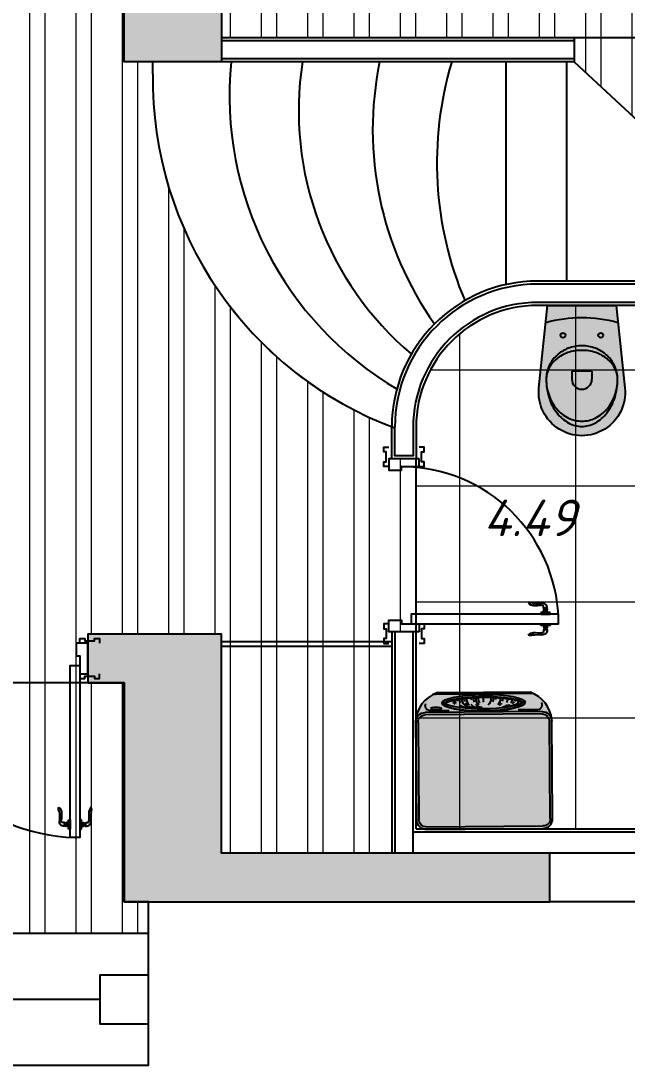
# Model space of a CAD drawing. Header units: millimetres. Extents: x 38613 to 88834, y 14193 to 29607.
# Drawn here: x 43588 to 46081, y 14243 to 18532 of the extents above; entities that cross this region are included whole.
import ezdxf

# ---------------------------------------------------------------- set-up
doc = ezdxf.new("R2010")
doc.units = ezdxf.units.MM
for name, color, linetype in [('Area', 164, 'Continuous'), ('doors', 4, 'Continuous'), ('Furn', 34, 'Continuous'), ('gypsum panel', 3, 'Continuous'), ('hatch wall', 8, 'Continuous'), ('Sanitari', 144, 'Continuous'), ('wall', 5, 'Continuous')]:
    doc.layers.add(name, color=color, linetype=linetype)
doc.layers.add('Floor', color=7, linetype='Continuous', lineweight=0, true_color=0xd6d6d6)
doc.styles.add('ISO', font='isocpeui.ttf')
pattern_1 = [(90, (0, 0), (-190.5, 1.4210854715202e-14), []), (90, (63.50002742818307, 63.50002742818305), (-190.5, 1.4210854715202e-14), [])]

# ---------------------------------------------------------------- blocks, each defined once
blk = doc.blocks.new('door-handle')
at = {"color": 0}
for p, q in [((-32, 10), (-32, -10.00000000000728)), ((-30, 9), (-32, 9)), ((-30, 9), (-30, -9)), ((-19, 9), (-21, 9)), ((-21, 9), (-21, -9)), ((-19, 10), (-19, -10.00000000000728)), ((-9, 10), (-19, 10)), ((0, 25), (-9, 25)), ((-9, 25), (-9, -25)), ((0, -25), (0, 25)), ((-32, -10.00000000000364), (-40.34172901356942, -10.00000000000364)), ((-30, -9), (-32, -9)), ((-19, -9), (-21, -9)), ((-9, -10), (-19, -10.00000000000364)), ((-9, -25), (0, -25)), ((-61.67027487228916, -93.05419732806331), (-60.75208368415406, -94.01785612024833))]:
    blk.add_line(p, q, dxfattribs=at)
for centre, radius, start, end in [((-34.46362960745319, -14.92424038324498), 25.04570281554129, 84.35495152263769, 191.5747182569977), ((-25.49999999999818, 16.17089144310557), 8.465913068820786, 237.8902061553036, 302.1097938446965), ((-242.8306956194119, -39.24300342557399), 184.8403687438857, 350.5395445302115, 5.991388819178432), ((-39.67183528947498, -19.52468724937171), 9.54821579143467, 85.9768775786792, 192.3256840784366), ((-595.5908857967352, -61.5688183318307), 548.0530142172786, 359.6930381090062, 4.186108045202766), ((-25.49999999999818, -16.17089144310921), 8.465913068820786, 57.89020615530352, 122.1097938446965), ((-38.8885466585707, -82.44414781276464), 25.13126123219481, 149.329352931917, 204.972632821159), ((-91.0594398050871, -62.15080612508973), 42.64671855244374, 313.5613391426849, 358.16915816811), ((-90.1706845965, -63.14248529410906), 42.64671855244374, 313.5613391426849, 358.16915816811)]:
    blk.add_arc(centre, radius, start, end, dxfattribs=at)
blk = doc.blocks.new('door 710 top')
at = {"layer": 'doors', "color": 34, "linetype": 'ByBlock'}
for points in [[(-31.99999999988358, 29.50000000029104), (-32, 635.5000000001164), (-72, 635.5000000001164), (-72, 29.50000000029104), (-32.00002611917444, 29.46767709980486)], [(-677.9999999998836, 62.49999999941792), (-677.9999999998836, 82.49999999941792), (-697.9999999998836, 82.49999999941792), (-698.0000000001164, 72.49999999941792), (-738, 72.49999999941792), (-738, 82.49999999941792), (-758, 82.49999999941792), (-758, 62.49999999994179)], [(-710, 62.5), (-710, -62.5), (-663, -62.5), (-662.9999999998836, -10.49999999976717), (-677.9999999998836, -10.49999999976717), (-678.0000000001164, 62.49999999953434), (-710, 62.49999999953434)], [(0, 62.5), (0, -62.5), (-47, -62.5), (-47, -10.49999999976717), (-32, -10.49999999976717), (-31.99999999988358, 62.49999999953434), (0, 62.49999999953434)], [(-32, 62.49999999947613), (-32, 82.49999999947613), (-11.99999999988358, 82.49999999947613), (-11.99999999988358, 72.49999999947613), (28.00000000011642, 72.49999999947613), (28.00000000011642, 82.49999999947613), (48.00000000011642, 82.49999999947613), (48.00000000011642, 62.5)], [(-677.9999999998836, -62.49999999941792), (-677.9999999998836, -82.49999999941792), (-697.9999999998836, -82.49999999941792), (-698.0000000001164, -72.49999999941792), (-738, -72.49999999941792), (-738, -82.49999999941792), (-758, -82.49999999941792), (-758, -62.49999999994179)], [(-32, -62.49999999947613), (-32, -82.49999999947613), (-12, -82.49999999947613), (-11.99999999988358, -72.49999999947613), (28, -72.49999999947613), (28, -82.49999999947613), (48, -82.49999999947613), (48, -62.5)]]:
    blk.add_lwpolyline(points, dxfattribs=at)
at = {"layer": 'doors', "color": 30}
blk.add_arc((-32, -10.49999999976717), 645.9999999998836, 91.77329671339355, 180, dxfattribs=at)
at = {"layer": 'doors', "color": 34, "linetype": 'ByBlock', "xscale": 0.753012053319253, "yscale": 0.753012053319253, "zscale": 0.07530120532436947, "rotation": 3.100265531844592e-08}
blk.add_blockref('door-handle', (-72.00000000698492, 581.6094870692468), dxfattribs=at)
at = {"layer": 'doors', "color": 34, "linetype": 'ByBlock', "extrusion": (0, 0, -1), "xscale": 0.7530120532028377, "yscale": 0.7530120532028377, "zscale": -0.07530120532436947, "rotation": 3.100265532323891e-08}
blk.add_blockref('door-handle', (32.00000000779983, 581.6094870692468), dxfattribs=at)
blk = doc.blocks.new('door 810x125')
at = {"layer": 'doors', "color": 34, "linetype": 'ByBlock'}
for points in [[(-62.49999999947613, -32), (-82.49999999947613, -32), (-82.49999999947613, -11.99999999994179), (-72.49999999947613, -11.99999999988358), (-72.49999999947613, 28.00000000005821), (-82.49999999947613, 28.00000000005821), (-82.49999999947613, 48.00000000005821), (-62.5, 48.00000000005821)], [(62.49999999947613, -32), (82.49999999947613, -32), (82.49999999947613, -11.99999999994179), (72.49999999947613, -11.99999999988358), (72.49999999947613, 28.00000000005821), (82.49999999947613, 28.00000000005821), (82.49999999947613, 48.00000000005821), (62.5, 48.00000000005821)], [(62.5, 0), (-62.5, 0), (-62.5, -47), (-10.49999999976717, -47), (-10.49999999976717, -32), (62.49999999953434, -31.99999999994179), (62.49999999953434, 0)], [(29.50000000029104, -31.99999999994179), (735.5000000002328, -32), (735.5000000002328, -72), (29.50000000029104, -71.99999999995634), (29.46767709980486, -32.00002611920354)], [(62.5, -810), (-62.5, -810), (-62.5, -763), (-10.49999999976717, -762.9999999999418), (-10.49999999976717, -777.9999999999418), (62.49999999953434, -778.0000000000582), (62.49999999953434, -810)], [(-62.49999999941792, -777.9999999999418), (-82.49999999941792, -777.9999999999418), (-82.49999999941792, -797.9999999999418), (-72.49999999941792, -798.0000000000582), (-72.49999999941792, -838), (-82.49999999941792, -838), (-82.49999999941792, -858), (-62.49999999994179, -858)], [(62.49999999941792, -777.9999999999418), (82.49999999941792, -777.9999999999418), (82.49999999941792, -797.9999999999418), (72.49999999941792, -798.0000000000582), (72.49999999941792, -838), (82.49999999941792, -838), (82.49999999941792, -858), (62.49999999994179, -858)]]:
    blk.add_lwpolyline(points, dxfattribs=at)
at = {"layer": 'doors'}
blk.add_arc((-10.49999999976717, -32), 746.268048357961, 272.8011120017163, 358.4642879844835, dxfattribs=at)
at = {"layer": 'doors', "color": 34, "linetype": 'ByBlock', "zscale": 0.07530120532436947}
for p, xscale, yscale, rotation in [((681.6094870693632, -32.00000000779983), 0.7530120532028377, 0.7530120532028377, 270.0000000310026), ((681.6094870693632, -72.00000000698492), -0.753012053319253, 0.753012053319253, 269.9999999689974)]:
    blk.add_blockref('door-handle', p, dxfattribs=dict(at, xscale=xscale, yscale=yscale, rotation=rotation))
blk = doc.blocks.new('v1')
h = blk.add_hatch(color=254)
edge = h.paths.add_edge_path()
edge.add_line((-141.2295361775541, 0), (141.2295361775541, 0))
edge.add_line((141.2295361775541, 0), (176.545235257594, -339.1144103210827))
edge.add_arc((1.506471226232064e-12, -357.5000000000016), 177.5000000000007, -185.94540578263604, 5.945405782872172, ccw=False)
edge.add_line((-176.5452352576667, -339.1144103218103), (-141.2295361775541, 0))
at = {"color": 0}
for p, q in [((41.18985294940103, -270.0315676880418), (-41.18985294940103, -270.0315676880418)), ((-41.18985294940103, -270.0315676880418), (-41.18985294940103, -303.1903332884831)), ((41.18985294940103, -270.0315676880418), (41.18985294940103, -303.1903332884831))]:
    blk.add_line(p, q, dxfattribs=at)
blk.add_lwpolyline([(-141.2295361775541, 0), (141.2295361775541, 0), (176.545235257594, -339.1144103210827, -1.109549002513165), (-176.5452352576667, -339.1144103218103), (-141.2295361775541, 0)], format="xyb", dxfattribs=at)
for centre in [(-77.5, -122.5582073826372), (77.5, -122.5582073826372)]:
    blk.add_circle(centre, 9.947200409575089, dxfattribs=at)
for centre, radius, start, end in [((0, -614.8948798956553), 563.729073253548, 74.71238364092518, 105.2876163590748), ((0, -321.5362715695665), 155.9326406641413, 90, 111.2447868397267), ((0, -321.5362715695665), 155.9326406641413, 90, 111.2447868397267), ((0, -321.5362715695665), 155.9326406641434, 68.75521316027326, 90), ((0, -321.5362715695665), 155.9326406641434, 68.75521316027326, 90), ((-8.871953586442032, -306.8303915804427), 138.4414233351832, 133.1854104519385, 156.1872793382448), ((-8.871953586442032, -306.8303915804427), 138.4414233351832, 133.1854104519385, 156.1872793382448), ((-3.486560963950978, -312.5681794092816), 146.3106458423381, 111.2447868397267, 133.1854104519385), ((-3.486560963950978, -312.5681794092816), 146.3106458423381, 111.2447868397267, 133.1854104519385), ((-10.15652318441425, -334.6861720145826), 148.5268899854906, 108.5391167752095, 128.9942446180475), ((0, -364.9720899612439), 180.4704619377249, 90, 108.5391167752095), ((0, -364.9720899612294), 180.4704619377112, 71.46088322479049, 90), ((3.486560963949159, -312.5681794092816), 146.3106458423402, 46.81458954806148, 68.75521316027326), ((3.486560963949159, -312.5681794092816), 146.3106458423402, 46.81458954806148, 68.75521316027326), ((10.15652318441971, -334.686172014568), 148.526889985479, 51.0057553819525, 71.46088322479049), ((8.871953586443851, -306.8303915804427), 138.4414233351806, 23.81272066175519, 46.81458954806148), ((8.871953586443851, -306.8303915804427), 138.4414233351806, 23.81272066175519, 46.81458954806148), ((-17.2364215879079, -303.1390030998737), 129.2986297871492, 156.1872793382448, 180), ((-17.2364215879079, -303.1390030998737), 129.2986297871497, 156.1872793382448, 180), ((-25.74962041127765, -315.4263451534061), 123.7461391524589, 128.9942446180475, 152.9049781086216), ((25.74962041127583, -315.4263451534061), 123.7461391524615, 27.09502189137838, 51.0057553819525), ((17.23642158790972, -303.1390030998737), 129.2986297871467, 0, 23.81272066175519), ((17.23642158790972, -303.1390030998737), 129.2986297871467, 0, 23.81272066175519), ((-49.76633747674896, -303.1390030998737), 96.7687138983083, 152.9049781086216, 180), ((49.76633747674532, -303.1390030998737), 96.76871389831007, 0, 27.09502189137838), ((109.3081426942172, -303.1390030998737), 255.8431940692732, 180, 197.3785158979381), ((55.23619285209861, -303.1390030998737), 201.7712442271561, 180, 199.4203411238345), ((55.23619285209861, -303.1390030998737), 201.7712442271561, 180, 199.4203411238345), ((0, -303.1903332884831), 41.18985294940126, 180, 0), ((-109.3081426942208, -303.1390030998737), 255.8431940692776, 342.6214841020619, 0), ((-55.23619285210043, -303.1390030998737), 201.7712442271568, 340.5796588761655, 0), ((-55.23619285210043, -303.1390030998737), 201.7712442271563, 340.5796588761655, 0), ((28.22334698163286, -312.6625085217529), 173.1287758010238, 199.4203411238345, 220.4025118899), ((28.22334698163286, -312.6625085217529), 173.1287758010238, 199.4203411238345, 220.4025118899), ((55.66044385161877, -319.9290836713481), 199.6294733535757, 197.3785158979381, 217.0737690507537), ((-28.22334698163468, -312.6625085217529), 173.1287758010254, 319.5974881101, 340.5796588761655), ((-28.22334698163468, -312.6625085217529), 173.1287758010254, 319.5974881101, 340.5796588761655), ((-55.66044385162422, -319.9290836713481), 199.6294733535794, 322.9262309492463, 342.6214841020619), ((11.01245436612226, -327.3114273667597), 150.5277659131773, 220.4025118899, 244.0498485270039), ((11.01245436612226, -327.3114273667597), 150.5277659131773, 220.4025118899, 244.0498485270039), ((-11.01245436612226, -327.3114273667597), 150.5277659131767, 295.9501514729961, 319.5974881101), ((-11.01245436612226, -327.3114273667597), 150.5277659131767, 295.9501514729961, 319.5974881101), ((21.62407606023589, -345.6460996881215), 156.9698994546542, 217.0737690507537, 241.2680065637724), ((0, -349.9402513975219), 125.3615618255362, 244.0498485270039, 270), ((0, -349.9402513975219), 125.3615618255362, 244.0498485270039, 270), ((0, -349.9402513975219), 125.3615618255364, 270, 295.9501514729961), ((0, -349.9402513975219), 125.3615618255364, 270, 295.9501514729961), ((-21.62407606023407, -345.6460996881215), 156.9698994546501, 298.7319934362276, 322.9262309492463), ((0, -385.0909773136373), 111.986579920071, 241.2680065637724, 270), ((0, -385.0909773136373), 111.9865799200681, 270, 298.7319934362276)]:
    blk.add_arc(centre, radius, start, end, dxfattribs=at)
blk = doc.blocks.new('wm1')
h = blk.add_hatch(color=254)
edge = h.paths.add_edge_path()
edge.add_line((-187.1472007766861, 561.638663465792), (196.8283653060134, 558.3194942585742))
edge.add_arc((153.6641285301223, 435.3712244931019), 130.3051356423396, 2.6813574533355222, 70.65502918625208, ccw=False)
edge.add_line((283.8265995024776, 441.4670858054433), (280.3352953071371, 37.57821450067968))
edge.add_arc((240.3367896741238, 37.92397037672707), 40.00000000000026, 269.5047350214369, 359.50473502143694, ccw=False)
edge.add_line((239.9910337980764, -2.074535256286254), (-239.9910337980764, 2.074535256286254))
edge.add_arc((-239.6452779220309, 42.07304088930135), 40.000000000002, 179.5047350214394, 269.5047350214396, ccw=False)
edge.add_line((-279.643783555046, 42.418796765347), (-276.1387806970524, 447.8923874432021))
edge.add_arc((-143.7163231691316, 435.9744112519378), 132.9576827950515, 109.0656839694795, 174.8572547501103, ccw=False)
at = {"color": 0}
for p, q in [((-197.3470870350575, 555.7266093615508), (-187.1484179874315, 561.4978513606238)), ((-187.1484179874315, 561.4978513606238), (-193.5376615966888, 555.6936798505903)), ((206.9245248015723, 552.2319966729119), (196.8271480951807, 558.1786821534079)), ((196.8271480951807, 558.1786821534079), (203.1150993632036, 552.2649261838724)), ((-197.3470870350575, 555.7266093615508), (206.4788678684927, 552.2358490294155)), ((-235.928402254518, 472.0569764441898), (244.0536653416348, 467.9079059316173)), ((-235.8419632855075, 482.0566028524427), (244.1401043106525, 477.9075323398702)), ((-219.1063907673888, 489.7266152354096), (-137.1429616600581, 489.0181053351935)), ((227.5396252933206, 485.8657088809778), (145.5761961859898, 486.5742187811957))]:
    blk.add_line(p, q, dxfattribs=at)
blk.add_lwpolyline([(-187.1472007766861, 561.638663465792), (196.8283653060134, 558.3194942585742, -0.3056050692740422), (283.8265995024776, 441.4670858054433), (280.3352953071371, 37.57821450067968, -0.4142135623730952), (239.9910337980764, -2.074535256286254), (-239.9910337980764, 2.074535256286254, -0.4142135623730958), (-279.643783555046, 42.418796765347), (-276.1387806970524, 447.8923874432021, -0.2952245202414257), (-187.1472007766861, 561.638663465792, -0.5773502691896713)], format="xyb", dxfattribs=at)
for points in [[(-269.6441571467876, 42.33235779633469), (-266.1865983863172, 442.3174141264662)], [(273.7932276593638, 437.6497097998217), (270.3356688988861, 37.66465346969198)], [(240.0774727670869, 7.925091151966626), (-239.9045948290659, 12.07416166453913)]]:
    blk.add_lwpolyline(points, dxfattribs=at)
for centre, radius, start, end in [((-216.0333923580401, 508.9211347921191), 19.4389531671993, 150.0069475577392, 260.9042651617766), ((-149.72079758787, 525.2504572134221), 9.47604358779872, 147.9632110111998, 226.8267227453719), ((-148.2167028502445, 514.2816704562829), 8.959376932711505, 141.4968732069836, 153.0677942547348), ((-129.2251208001908, 519.7617689426424), 7.704689002647145, 157.4612391341096, 247.0777642077423), ((-70.81443588297407, 563.8096169475302), 64.90587347351425, 218.6337726708373, 229.9207881895794), ((-71.90432893227262, 542.4053698668267), 43.53136409471428, 198.500531950136, 215.0176152750816), ((-57.14159938856028, 535.3671324503412), 36.69879698917492, 182.3572582891377, 204.9971456559922), ((-37.81267277787992, 534.8983064331205), 36.3885222534823, 178.0712744731419, 197.7087682873054), ((-37.81267277787992, 534.8983064331205), 36.3885222534823, 209.2356722643592, 232.1139654292646), ((-28.14076842156646, 534.6826079328239), 36.25276807739538, 176.337384572598, 224.5067612540407), ((-8.80150337669329, 534.239783445948), 35.96962189499388, 173.50720205398, 184.209135051176), ((0.8616293100931216, 534.0020238842899), 35.81128730581735, 172.3670091962944, 200.6546366529828), ((10.75621380560187, 534.3463738672563), 36.25276807739538, 176.337384572598, 224.5067612540407), ((-30.52714267665579, 534.2733553299167), 35.81128730581735, 338.3548333896418, 6.642460846633241), ((-11.19106599550287, 534.4028496328501), 36.11587912829297, 329.2556004055569, 4.184009194158503), ((-1.517313529475359, 534.4524689357786), 36.25276807739538, 314.5027087889399, 2.672085470259334), ((8.369839550505276, 533.9371212643509), 35.81128730581735, 338.3548333896418, 6.642460846633241), ((18.03563842234144, 534.0077972923027), 35.96962189499388, 354.8003349917494, 5.502267988873838), ((56.7246663055339, 534.2221114858803), 36.53348722327338, 274.184273752444, 358.9455052201847), ((37.3796686976857, 534.1162348702128), 36.25276807739538, 314.5027087889399, 2.672085470259334), ((47.05385655543068, 534.1647014963255), 36.3885222534823, 306.8955046135521, 329.7737977789036), ((47.05385655543068, 534.1647014963255), 36.3885222534823, 341.3007017555391, 0.9381955697751636), ((66.38799943380582, 534.2993154411142), 36.69879698917492, 334.0123243869793, 356.652211753703), ((76.03527516058239, 534.4190305275952), 36.90777736936556, 343.7332962830191, 353.9903607152117), ((81.27019397664844, 541.0812956165919), 43.53136409471428, 323.9918547674872, 340.5089380927855), ((80.55048218025331, 562.5011853194083), 64.90587347351425, 309.0886818533261, 320.3756973720994), ((157.0850175716259, 511.6425752667819), 8.959376932711505, 25.9416757879134, 37.51259683585069), ((158.7785065859425, 522.5837214070052), 9.47604358779872, 312.1827472972427, 31.0462590314879), ((-236.1877191615567, 442.0580972194293), 39.99999999999999, 89.50473502144516, 179.5047350214443), ((-236.1877191615567, 442.0580972194293), 29.99999999999996, 89.50473502144516, 179.5047350214443), ((-60.62371299525694, 688.3596068529059), 189.7242869193634, 247.8271783737542, 263.6935205416769), ((-71.90432893227262, 542.4053698668267), 43.53136409471428, 220.2209222482274, 220.4161079470222), ((-70.81443588297407, 563.8096169475302), 64.90587347351425, 238.2841075285034, 270.5206327808742), ((-71.90432893227262, 542.4053698668267), 43.53136409471428, 230.67109241401, 272.2113212027938), ((-66.78536395282572, 535.6536035300815), 36.90777736936556, 224.8360873421015, 264.6530653567613), ((8.369839550505276, 533.9371212643509), 35.81128730581735, 273.8415167540219, 320.2419888004029), ((27.70591623166547, 534.0666155672825), 36.11587912829297, 273.9878231540383, 320.868389684785), ((37.3796686976857, 534.1162348702128), 36.25276807739538, 274.0527391300422, 296.6766282926929), ((47.05385655543068, 534.1647014963255), 36.3885222534823, 274.1166131549192, 301.9469691970111), ((66.38799943380582, 534.2993154411142), 36.69879698917492, 274.2607491935768, 294.8581379455341), ((76.03527516058239, 534.4190305275952), 36.90777736936556, 274.3564046864538, 314.1733827010096), ((81.27019397664844, 541.0812956165919), 43.53136409471428, 318.5933620959663, 318.7885477947371), ((224.7989045934373, 505.1104835037677), 19.4389531671993, 278.1052048808924, 29.00252248517913), ((243.7943484346033, 437.9090267068586), 39.99999999999999, 359.5047350214443, 89.50473502144516), ((243.7943484346033, 437.9090267068586), 29.99999999999996, 359.5047350214443, 89.50473502144516), ((-239.6452779220272, 42.07304088929959), 29.99999999999996, 179.5047350214443, 269.5047350214451), ((240.3367896741256, 37.92397037672708), 29.99999999999996, 269.5047350214451, 359.5047350214443)]:
    blk.add_arc(centre, radius, start, end, dxfattribs=at)
blk.add_ellipse((4.485078997939127, 518.2994244971142), major_axis=(170.5559713812574, -1.294947095572263), ratio=0.2111943727491936, start_param=3.131656195130923, end_param=6.273226358564428, dxfattribs=at)
at = {"color": 0, "extrusion": (0, 0, -1)}
blk.add_ellipse((4.481844978494337, 518.47882866912), major_axis=(-170.5592054006994, 1.474351267579241), ratio=0.1985564289037468, dxfattribs=at)
blk.add_ellipse((4.566854272947239, 528.3130642633914), major_axis=(-170.5592054007115, 1.474351267579924), ratio=0.198556428903725, start_param=3.483739419217914, end_param=5.941038541551427, dxfattribs=at)
at = {"color": 0}
blk.add_ellipse((200.5324033990473, 494.5943637005475), major_axis=(22.48501054723983, -0.1943653743225032), ratio=0.2022975274829934, dxfattribs=at)
for points, knots in [([(-155.2280799362488, 519.85939637105), (-154.7038058659236, 520.3065941463556), (-153.9760791796289, 520.846196258135), (-152.1269592142489, 522.0114763855254), (-151.0066506303847, 522.6379045351223), (-148.4034929458285, 523.9239244321379), (-146.9208376341558, 524.5840562853118), (-142.0271673059178, 526.5480126757902), (-138.1380773473647, 527.8556031519274), (-129.2450377459536, 530.370205624431), (-124.2401229323514, 531.579317525011), (-113.2687516127553, 533.845558550116), (-107.3018831425288, 534.9032515334766), (-91.12938174634473, 537.352470263344), (-80.37028735559579, 538.6163036934449), (-57.53782202714501, 540.621307520998), (-45.46482455892692, 541.3627712427206), (-20.65110899317369, 542.2799847851111), (-7.911224079150998, 542.4557892150806), (17.56207152784191, 542.2314733064013), (30.29453876250045, 541.8313610274308), (55.07896580434317, 540.4774055861162), (67.1300933196253, 539.5235215320135), (89.90549984639074, 537.1169784698486), (100.6294059004067, 535.6640289917268), (120.1514930224657, 532.3508868528261), (128.9507892753754, 530.4890340337079), (141.089803840121, 527.2926425399728), (145.215454843732, 526.0393523939747), (151.8191662292375, 523.716468052533), (154.4578050785785, 522.6506418642584), (158.4834057871922, 520.7776357553248), (160.0145170364776, 519.9605333122145), (162.2999472455558, 518.5643547008931), (163.139825832739, 517.9679133358077), (163.9224238343886, 517.3313015604999), (164.063290984268, 517.2117465517058), (164.1917698932375, 517.0982609671755)], [0.2248751028924773, 0.2248751028924773, 0.2248751028924773, 0.2248751028924773, 0.2998043097201145, 0.2998043097201145, 0.3747335165477517, 0.3747335165477517, 0.4496627233753889, 0.4496627233753889, 0.5969788948059498, 0.5969788948059498, 0.7442950662365106, 0.7442950662365106, 0.8916112376670715, 0.8916112376670715, 1.118277713221489, 1.118277713221489, 1.344944188775905, 1.344944188775905, 1.571610664330322, 1.571610664330322, 1.798277139884739, 1.798277139884739, 2.024943615439156, 2.024943615439156, 2.251610090993573, 2.251610090993573, 2.47827656654799, 2.47827656654799, 2.615668099691275, 2.615668099691275, 2.729955197209949, 2.729955197209949, 2.821559095094246, 2.821559095094246, 2.898077713264283, 2.898077713264283, 2.916717550697503, 2.916717550697503, 2.916717550697503, 2.916717550697503]), ([(-153.2811825765166, 517.576943595941), (-152.9564388782019, 517.8539450111366), (-152.4662953535226, 518.2276722696715), (-151.2060473548845, 519.0587724133384), (-150.4270123561582, 519.521856920368), (-148.5917632865749, 520.4990587697321), (-147.5376797811768, 521.0114062128869), (-145.1715975226107, 522.0588823997023), (-143.8618921434172, 522.5931982882303), (-141.0044057075283, 523.6655796102132), (-139.4565188054548, 524.204270114742), (-133.5347123053216, 526.116517055887), (-128.5434202836259, 527.466343155369), (-117.3296701471991, 530.009649877431), (-111.1073645711804, 531.2035905938192), (-97.64349353813304, 533.3812829367234), (-90.4011561826992, 534.3644878996274), (-75.11386347600637, 536.0858918737449), (-67.06901279185695, 536.8236813535714), (-50.40117241359985, 538.0285069378824), (-41.77949357486068, 538.496486075268), (-15.40470275708503, 539.4727824970705), (2.859029325292795, 539.5506276297765), (34.03631909302931, 538.6821844397582), (47.08466633784701, 538.003228598971), (69.94587959437922, 536.2318209976129), (79.92930144715501, 535.2311644718848), (98.73489935744874, 532.8783177693731), (107.558012600588, 531.5274341148834), (123.651923610465, 528.5437848360816), (130.9253396827335, 526.9127146652463), (141.3459857130147, 524.0829807792888), (145.0504763532517, 522.931828613051), (150.6110158702941, 520.9488087141799), (152.6971232003343, 520.1167096531572), (156.0768338806374, 518.6098409853475), (157.4410285040722, 517.9266568340718), (159.4022100163274, 516.8311598365453), (160.1032227229225, 516.3983686315478), (161.1273553512292, 515.7054395122632), (161.5004737703493, 515.4296003367708), (161.9522441358567, 515.0683150585828), (162.0889506923922, 514.9529360073775), (162.2057063671964, 514.8498055705786)], [0.2248751028924771, 0.2248751028924771, 0.2248751028924771, 0.2248751028924771, 0.2875946819676033, 0.2875946819676033, 0.3503142610427296, 0.3503142610427296, 0.4130338401178558, 0.4130338401178558, 0.475753419192982, 0.475753419192982, 0.5384729982681081, 0.5384729982681081, 0.6997174169384486, 0.6997174169384486, 0.8609618356087889, 0.8609618356087889, 1.022206254279129, 1.022206254279129, 1.18345067294947, 1.18345067294947, 1.34469509161981, 1.34469509161981, 1.667183928960491, 1.667183928960491, 1.904308775024672, 1.904308775024672, 2.100716411571558, 2.100716411571558, 2.297124048118445, 2.297124048118445, 2.493531684665331, 2.493531684665331, 2.621676872525728, 2.621676872525728, 2.713984836510897, 2.713984836510897, 2.793727178571798, 2.793727178571798, 2.850895464078171, 2.850895464078171, 2.894174927790288, 2.894174927790288, 2.916717550697503, 2.916717550697503, 2.916717550697503, 2.916717550697503])]:
    blk.add_open_spline(points, degree=3, knots=knots, dxfattribs=at)

msp = doc.modelspace()

# ---------------------------------------------------------------- hatches: boundary and pattern name
at = {"layer": 'Floor'}
h = msp.add_hatch(dxfattribs=at)
h.set_pattern_fill('ANSI32', color=256, scale=20, angle=45)
h.set_pattern_definition(pattern_1)
edge = h.paths.add_edge_path()
edge.add_line((45113.32999292262, 15113.32306686723), (44413.32999292262, 15113.32306686724))
edge.add_line((44413.32999292262, 15113.32306686724), (44413.32999292263, 16013.32306686724))
edge.add_line((44413.32999292263, 16013.32306686724), (43863.32999292263, 16013.32306686726))
edge.add_line((43863.32999292263, 16013.32306686726), (43863.32999292259, 15813.32306686725))
edge.add_line((43863.32999292259, 15813.32306686725), (44013.32999292263, 15813.32306686725))
edge.add_line((44013.32999292263, 15813.32306686725), (44013.32999292235, 14913.32306686725))
edge.add_line((44013.32999292235, 14913.32306686725), (44113.32999292259, 14913.32306686724))
edge.add_line((44113.32999292259, 14913.32306686724), (44113.32999292259, 14783.32306686721))
edge.add_line((44113.32999292259, 14783.32306686721), (41913.32999292259, 14783.32306686724))
edge.add_line((41913.32999292259, 14783.32306686724), (41913.32999292261, 15813.32306686724))
edge.add_line((41913.32999292261, 15813.32306686724), (43053.32999292263, 15813.3230668672))
edge.add_line((43053.32999292263, 15813.3230668672), (43053.32999292263, 16013.32306686729))
edge.add_line((43053.32999292263, 16013.32306686729), (42163.32999292263, 16013.32306686731))
edge.add_line((42163.32999292263, 16013.32306686731), (42163.32999292268, 17513.32306686724))
edge.add_line((42163.32999292268, 17513.32306686724), (42813.32999292268, 17513.32306686709))
edge.add_line((42813.32999292268, 17513.32306686709), (42813.32999292289, 18463.3230668672))
edge.add_line((42813.32999292289, 18463.3230668672), (42075.82999292266, 18463.32306686742))
edge.add_line((42075.82999292266, 18463.32306686742), (42075.82999292263, 18363.32306686742))
edge.add_line((42075.82999292263, 18363.32306686742), (42713.32999292283, 18363.32306686729))
edge.add_line((42713.32999292283, 18363.32306686729), (42713.32999292268, 17613.32306686723))
edge.add_line((42713.32999292268, 17613.32306686723), (42063.32999292265, 17613.32306686724))
edge.add_line((42063.32999292265, 17613.32306686724), (42063.32999292265, 16013.3230668673))
edge.add_line((42063.32999292265, 16013.3230668673), (39613.32999292266, 16013.32306686729))
edge.add_line((39613.32999292266, 16013.32306686729), (39613.32999292266, 18463.32306686744))
edge.add_line((39613.32999292266, 18463.32306686744), (39413.32999292266, 18463.32306686744))
edge.add_line((39413.32999292266, 18463.32306686744), (38813.32999292263, 19063.32306686754))
edge.add_line((38813.32999292263, 19063.32306686754), (38813.32999292265, 20389.64983081623))
edge.add_line((38813.32999292265, 20389.64983081623), (39413.32999292266, 20989.64983081628))
edge.add_line((39413.32999292266, 20989.64983081628), (40213.32999292266, 20989.64983081628))
edge.add_line((40213.32999292266, 20989.64983081628), (40213.32999292266, 21189.64983081624))
edge.add_line((40213.32999292266, 21189.64983081624), (39613.32999292269, 21189.64983081624))
edge.add_line((39613.32999292269, 21189.64983081624), (39613.32999292272, 24589.64983081624))
edge.add_line((39613.32999292272, 24589.64983081624), (40213.32999292269, 24589.64983081624))
edge.add_line((40213.32999292269, 24589.64983081624), (40213.3299929227, 24877.57217464245))
edge.add_line((40213.3299929227, 24877.57217464245), (43813.3299929227, 24877.57217464245))
edge.add_line((43813.3299929227, 24877.57217464245), (43813.32999292261, 24589.64983081626))
edge.add_line((43813.32999292261, 24589.64983081626), (44213.32999292269, 24589.64983081625))
edge.add_line((44213.32999292269, 24589.64983081625), (44213.32999292266, 21189.64983081623))
edge.add_line((44213.32999292266, 21189.64983081623), (43813.32999292266, 21189.64983081623))
edge.add_line((43813.32999292266, 21189.64983081623), (43813.32999292263, 20989.64983081626))
edge.add_line((43813.32999292263, 20989.64983081626), (43863.32999292266, 20989.64983081623))
edge.add_line((43863.32999292266, 20989.64983081623), (43863.32999292266, 20893.37734698021))
edge.add_line((43863.32999292266, 20893.37734698021), (43663.32999292263, 20693.37734698016))
edge.add_line((43663.32999292263, 20693.37734698016), (43663.32999292262, 20021.24384225021))
edge.add_line((43663.32999292262, 20021.24384225021), (43863.32999292264, 19821.24384225014))
edge.add_line((43863.32999292264, 19821.24384225014), (43863.32999292264, 19724.97135841413))
edge.add_line((43863.32999292264, 19724.97135841413), (44013.32999292264, 19724.97135841413))
edge.add_line((44013.32999292264, 19724.97135841413), (44013.32999292264, 19573.32306686725))
edge.add_line((44013.32999292264, 19573.32306686725), (44148.32999292167, 19573.32306686725))
edge.add_line((44148.32999292167, 19573.32306686725), (44148.32999292214, 18763.32306686725))
edge.add_line((44148.32999292214, 18763.32306686725), (44013.32999292266, 18763.32306686725))
edge.add_line((44013.32999292266, 18763.32306686725), (44013.32999292266, 18363.32306686728))
edge.add_line((44013.32999292266, 18363.32306686728), (44130.9258026641, 18363.32306686727))
edge.add_arc((45675.04677818697, 18299.21571641301), 1545.451176657472, 177.6226134692081, 219.1920939962994)
edge.add_arc((45645.97012084749, 18275.50805353699), 1507.934443309789, 219.1920939962993, 249.3153742841045)
edge.add_line((45113.33175405407, 16864.77680502094), (45113.33175405407, 16733.3230668672))
edge.add_line((45113.33175405407, 16733.3230668672), (45213.32999292264, 16733.3230668672))
edge.add_line((45213.32999292264, 16733.3230668672), (45213.32999292263, 16023.3230668672))
edge.add_line((45213.32999292263, 16023.3230668672), (45113.32999292263, 16023.32306686721))
edge.add_line((45113.32999292263, 16023.32306686721), (45113.32999292262, 15113.32306686723))
h = msp.add_hatch(dxfattribs=at)
h.set_pattern_fill('ANSI32', color=256, scale=20, angle=45)
h.set_pattern_definition(pattern_1)
h.paths.add_polyline_path([(44148.32999292167, 19573.32306686725), (44413.32999292267, 19573.32306686724), (44413.32999292317, 23013.32306686724), (47813.32999292271, 23013.32306686723), (47813.32999292266, 18463.3230668672), (47413.32999292266, 18463.32306686721), (47413.32999292266, 18363.32306686721), (47813.32999292266, 18363.32306686721), (47813.32999292266, 17463.3230668672), (46833.32999292262, 17463.3230668672), (46376.91860083691, 17886.79755436945), (46397.07330408214, 17965.85752445026), (46299.58668176312, 17860.78860928423), (46319.74138500835, 17939.84857936504), (45863.32999292263, 18363.32306686728), (45863.32999292263, 18463.32306686723), (44413.32999292274, 18463.32306686725), (44413.32999292275, 18763.32306686724), (44148.32999292167, 18763.32306686725)])
h = msp.add_hatch(dxfattribs=at)
h.set_pattern_fill('NET', color=256, scale=150, style=0)
h.set_pattern_definition([(0, (-205114.2821846395, 243792.8416468544), (0, 476.25), []), (90, (-205114.2821846395, 243792.8416468544), (-476.25, 2.916190190469635e-14), [])])
edge = h.paths.add_edge_path()
edge.add_line((47713.32999292262, 17363.32306686721), (45713.32999292265, 17363.3230668672))
edge.add_arc((45713.32999292265, 16863.32306686719), 500.0000000000073, 90, 179.9999999999984)
edge.add_line((45213.32999292264, 16863.3230668672), (45213.32999292264, 16733.3230668672))
edge.add_line((45213.32999292264, 16733.3230668672), (45213.32999292263, 16023.3230668672))
edge.add_line((45213.32999292263, 16023.3230668672), (45213.32999292262, 15213.32306686723))
edge.add_line((45213.32999292262, 15213.32306686723), (47713.32999292259, 15213.32306686721))
edge.add_line((47713.32999292259, 15213.32306686721), (47713.32999292265, 17363.32306686721))
at = {"layer": 'hatch wall', "true_color": 0x4a4a4a}
for points in [[(44013.32999292266, 18763.32306686725), (44413.32999292275, 18763.32306686724), (44413.32999292274, 18363.32306686727), (44013.32999292266, 18363.32306686728)], [(45763.32999292262, 15113.32306686723), (44413.32999292262, 15113.32306686724), (44413.32999292263, 16013.32306686724), (43863.32999292263, 16013.32306686725), (43863.32999292263, 15813.32306686725), (44013.32999292263, 15813.32306686722), (44013.32999292262, 14913.32306686722), (45763.32999292262, 14913.32306686723)]]:
    msp.add_hatch(color=251, dxfattribs=at).paths.add_polyline_path(points)

# ---------------------------------------------------------------- linework, layer by layer
for p, q in [((44130.9258026641, 18313.32306687137), (44130.9258026641, 18363.32306686727)), ((45863.32999292266, 18363.32306686728), (46319.74138500835, 17939.84857936504))]:
    msp.add_line(p, q)
at = {"color": 0}
for p, q in [((45583.32999292265, 17449.07045269151), (45583.32999292263, 18363.32306686723)), ((45833.32999292265, 17463.32306686723), (45833.32999292263, 18363.32306686723))]:
    msp.add_line(p, q, dxfattribs=at)
for centre, radius, start, end in [((45848.41565657587, 18226.84631512216), 1402.725307147522, 174.4166320545021, 239.5484093303639), ((46039.73384015273, 18162.72558478334), 1309.223076706015, 171.1864976417059, 229.7965189837248), ((46407.13865802826, 18083.75970653704), 1372.58056260897, 168.2479256835327, 215.4544292144519), ((46742.10957912063, 17947.49086334309), 1443.463362401011, 163.2569866388467, 203.1080346927859), ((45657.097472999, 18290.96704546099), 1526.335401878017, 179.1607667127043, 249.6308504551232)]:
    msp.add_arc(centre, radius, start, end, dxfattribs=at)
at = {"layer": 'Floor'}
msp.add_lwpolyline([(44148.32999292167, 19573.32306686725), (44413.32999292267, 19573.32306686724), (44413.32999292317, 23013.32306686724), (47813.32999292271, 23013.32306686723), (47813.32999292266, 18463.3230668672), (47413.32999292266, 18463.32306686721), (47413.32999292266, 18363.32306686721), (47813.32999292266, 18363.32306686721), (47813.32999292266, 17463.3230668672), (46833.32999292262, 17463.3230668672), (46376.91860083691, 17886.79755436945), (46397.07330408214, 17965.85752445026), (46299.58668176312, 17860.78860928423), (46319.74138500835, 17939.84857936504), (45863.32999292263, 18363.32306686728), (45863.32999292263, 18463.32306686723), (44413.32999292274, 18463.32306686725), (44413.32999292275, 18763.32306686724), (44148.32999292167, 18763.32306686725), (44148.32999292167, 19573.32306686724)], dxfattribs=at)
for points in [[(44013.32999292266, 18763.32306686725), (44013.32999292266, 18363.32306686728), (44130.9258026641, 18363.32306686727, 0.1833966959403679), (44477.27313723238, 17322.61055337815, 0.1321997714185522), (45113.33175405407, 16864.77680502094), (45113.33175405407, 16733.3230668672), (45213.32999292264, 16733.3230668672), (45213.32999292263, 16023.3230668672), (45113.32999292263, 16023.32306686721), (45113.32999292262, 15113.32306686723), (45113.32999292262, 15113.32306686723), (44413.32999292262, 15113.32306686724), (44413.32999292263, 16013.32306686724), (43863.32999292263, 16013.32306686726), (43863.32999292259, 15813.32306686725), (44013.32999292263, 15813.32306686725), (44013.32999292235, 14913.32306686725), (44113.32999292259, 14913.32306686724), (44113.32999292259, 14783.32306686721), (41913.32999292259, 14783.32306686724)], [(47713.32999292262, 17363.32306686721), (45713.32999292265, 17363.3230668672, 0.4142135623730869), (45213.32999292264, 16863.3230668672), (45213.32999292264, 16733.3230668672), (45213.32999292263, 16023.3230668672), (45213.32999292262, 15213.32306686723), (47713.32999292259, 15213.32306686721), (47713.32999292265, 17363.32306686721)]]:
    msp.add_lwpolyline(points, format="xyb", dxfattribs=at)
at = {"layer": 'Furn', "color": 34}
for p, q in [((45863.32999292266, 18463.32306686723), (47413.32999292266, 18463.32306686721)), ((44413.32999292263, 15983.32306686724), (45113.32999292263, 15983.32306686723)), ((44413.32999292263, 15963.32306686724), (45113.32999292263, 15963.32306686723))]:
    msp.add_line(p, q, dxfattribs=at)
at = {"layer": 'gypsum panel'}
for p, q in [((45863.32999292266, 18463.32306686723), (45863.32999292266, 18363.32306686728)), ((47813.32999292265, 17463.3230668672), (45713.32999292265, 17463.3230668672)), ((45213.32999292262, 15213.32306686723), (47713.32999292262, 15213.32306686721))]:
    msp.add_line(p, q, dxfattribs=at)
at = {"layer": 'gypsum panel', "color": 4}
for p, q in [((47813.32999292265, 17450.8230668672), (45713.32999292265, 17450.82306686717)), ((45200.82999292262, 15200.82306686723), (47725.82999292259, 15200.82306686718))]:
    msp.add_line(p, q, dxfattribs=at)
at = {"layer": 'gypsum panel'}
for points in [[(44413.32999292274, 18463.32306686724), (45863.32999292266, 18463.32306686723)], [(45863.32999292263, 18363.32306686728), (44413.32999292274, 18363.32306686724), (44413.32999292274, 18363.32306686724), (44413.32999292274, 18363.32306686724)], [(47713.32999292265, 17363.32306686721), (47713.32999292265, 17363.32306686721), (46863.32999292265, 17363.32306686722), (46863.32999292265, 17363.32306686722), (45713.32999292265, 17363.3230668672)], [(45213.32999292264, 16863.3230668672), (45213.32999292264, 16733.3230668672), (45113.32999292264, 16733.3230668672), (45113.32999292264, 16863.3230668672)], [(45213.32999292262, 15213.32306686723), (45213.32999292263, 16013.3230668672), (45213.32999292263, 16013.32306686717), (45213.32999292263, 16023.3230668672), (45113.32999292263, 16023.3230668672), (45113.32999292263, 15913.32306686717), (45113.32999292263, 15913.32306686717), (45113.32999292262, 15113.32306686723)]]:
    msp.add_lwpolyline(points, dxfattribs=at)
at = {"layer": 'gypsum panel', "color": 4}
for points in [[(44413.32999292274, 18450.82306686727), (45863.32999292263, 18450.82306686731)], [(45863.3299929226, 18375.82306686731), (44413.32999292274, 18375.82306686727)], [(47725.82999292265, 17375.82306686721), (47725.82999292265, 17375.82306686721), (46863.32999292265, 17375.82306686722), (45713.32999292265, 17375.8230668672)], [(45200.82999292264, 16863.3230668672), (45200.82999292264, 16745.8230668672), (45125.82999292264, 16745.8230668672), (45125.82999292264, 16863.3230668672)], [(45200.82999292262, 15113.32306686723), (45200.82999292263, 16000.8230668672), (45200.82999292263, 16000.82306686717), (45200.82999292263, 16023.3230668672), (45125.82999292263, 16023.3230668672), (45125.82999292263, 15925.82306686717), (45125.82999292263, 15925.82306686717), (45125.82999292262, 15113.32306686723)]]:
    msp.add_lwpolyline(points, dxfattribs=at)
at = {"layer": 'gypsum panel'}
for radius in [600, 500]:
    msp.add_arc((45713.32999292264, 16863.3230668672), radius, 90, 179.9999999999994, dxfattribs=at)
at = {"layer": 'gypsum panel', "color": 4}
for radius in [587.4999999999837, 512.5000000000163]:
    msp.add_arc((45713.32999292264, 16863.3230668672), radius, 90, 179.9999999999994, dxfattribs=at)
at = {"layer": 'wall', "color": 4}
for p, q in [((46813.32999292262, 15113.32306686721), (45763.32999292262, 15113.32306686723)), ((46813.32999292262, 14913.32306686721), (45763.32999292262, 14913.32306686723))]:
    msp.add_line(p, q, dxfattribs=at)
at = {"layer": 'wall'}
for points in [[(44013.32999292266, 18763.32306686725), (44413.32999292275, 18763.32306686724), (44413.32999292274, 18363.32306686727), (44013.32999292266, 18363.32306686728)], [(44113.32999292259, 14613.32306686721), (43913.32999292259, 14613.32306686722), (43913.32999292258, 14413.32306686722), (44113.32999292258, 14413.32306686721)]]:
    msp.add_lwpolyline(points, close=True, dxfattribs=at)
msp.add_lwpolyline([(45763.32999292262, 15113.32306686723), (44413.32999292262, 15113.32306686724), (44413.32999292263, 16013.32306686724), (43863.32999292263, 16013.32306686725), (43863.32999292263, 15813.32306686725), (44013.32999292263, 15813.32306686722), (44013.32999292262, 14913.32306686722), (45763.32999292262, 14913.32306686723), (45763.32999292262, 15113.32306686723)], dxfattribs=at)
at = {"layer": 'wall', "color": 4}
for points in [[(44013.32999292263, 15813.32306686722), (41913.3299929226, 15813.32306686724), (41913.32999292258, 14243.32306686724), (44113.32999292258, 14243.32306686721), (44113.32999292259, 14913.32306686721), (44013.32999292259, 14913.32306686725), (44013.32999292263, 15813.32306686722)], [(44113.32999292259, 14783.32306686721), (41913.32999292259, 14783.32306686724)], [(43913.32999292258, 14513.32306686722), (42113.32999292258, 14513.32306686724)]]:
    msp.add_lwpolyline(points, dxfattribs=at)

# ---------------------------------------------------------------- block references
at = {"layer": 'doors', "color": 34, "linetype": 'ByBlock', "rotation": 269.9999999999994}
for name, p in [('door 710 top', (45163.32999292263, 16023.3230668672)), ('door 810x125', (43863.32999292263, 15913.32306686725))]:
    msp.add_blockref(name, p, dxfattribs=at)
at = {"layer": 'Sanitari'}
msp.add_blockref('v1', (45894.73028472958, 17363.3230668672), dxfattribs=at)
at = {"layer": 'Sanitari', "xscale": -1, "rotation": 359.9999999999994}
msp.add_blockref('wm1', (45494.99712103677, 15213.32306686723), dxfattribs=at)

# ---------------------------------------------------------------- texts
at = {"layer": 'Area', "style": 'ISO'}
msp.add_text('4.49', height=150, rotation=359.9999999999994, dxfattribs=at).set_placement((45490.07917370051, 16415.77530219515))

doc.saveas('drawing.dxf')
